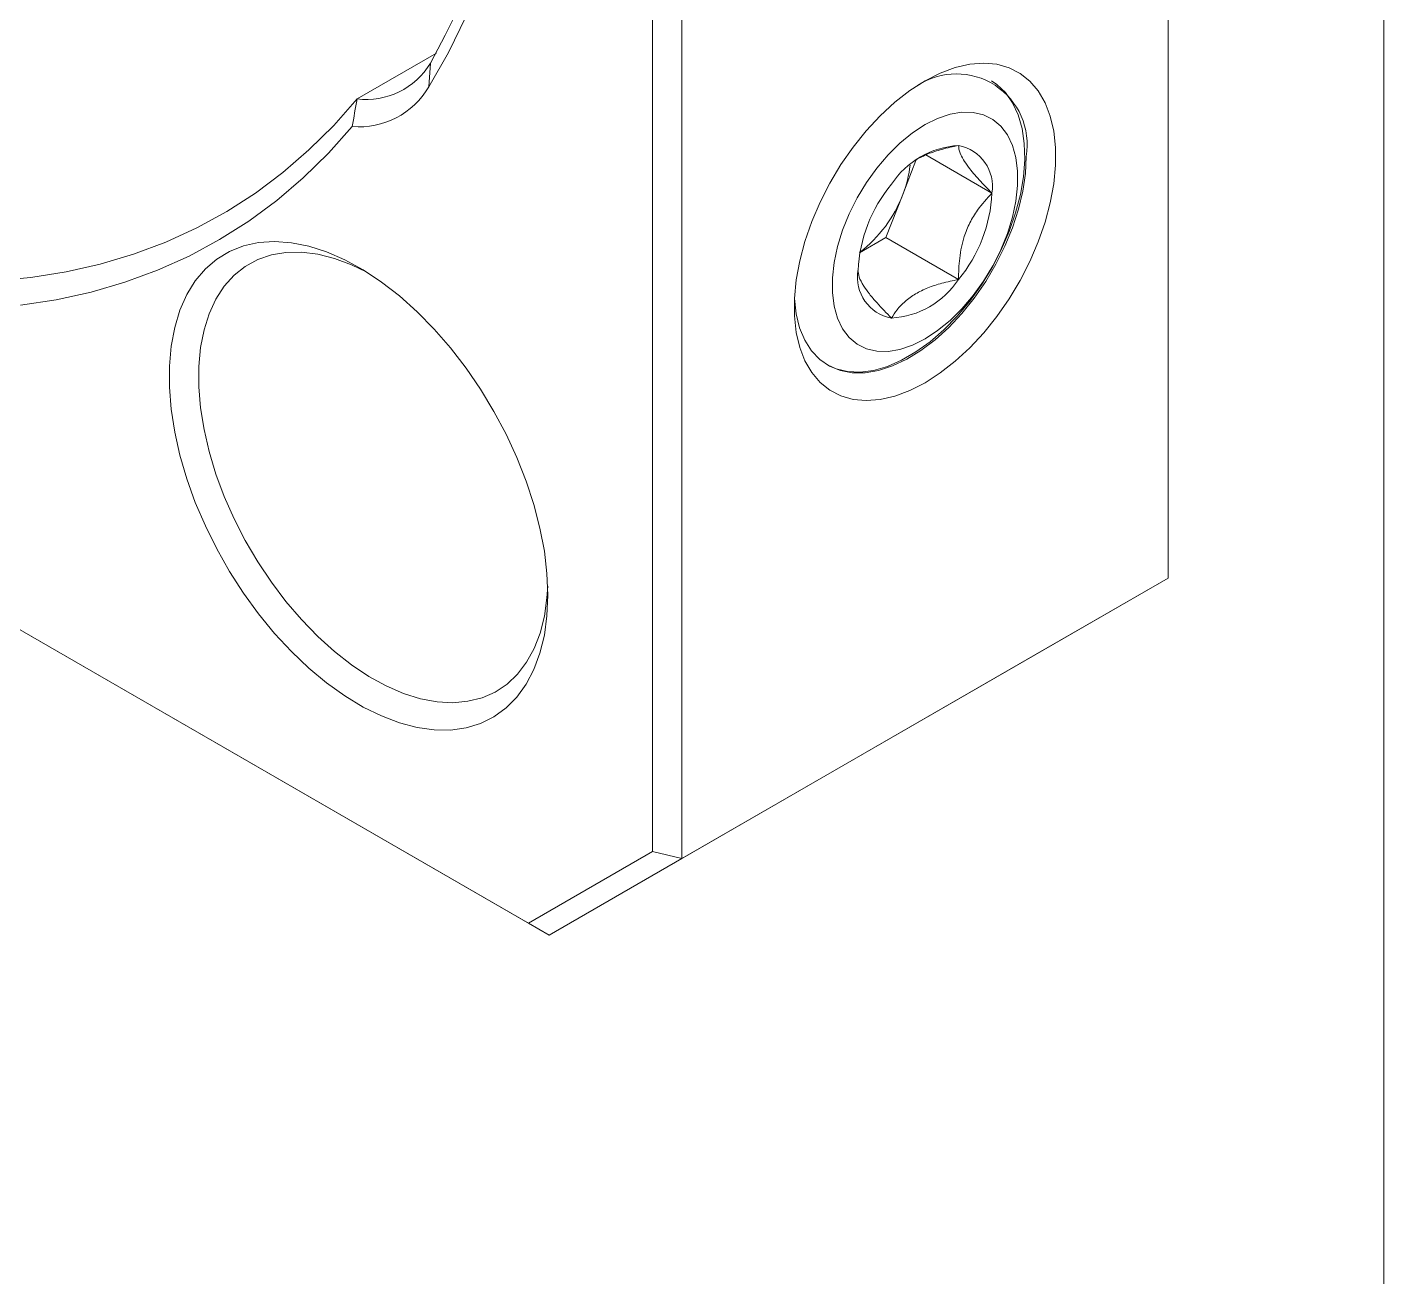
# Model space of a CAD drawing. Header units: millimetres. Extents: x 2 to 278, y 1 to 215.
# Drawn here: x 261.45 to 277.99, y 157.35 to 172.59 of the extents above; entities that cross this region are included whole.
import ezdxf

# ---------------------------------------------------------------- set-up
doc = ezdxf.new("R2010")
doc.units = ezdxf.units.MM

msp = doc.modelspace()

# ---------------------------------------------------------------- linework, layer by layer
at = {"color": 7, "linetype": 'Continuous', "lineweight": 18}
for p, q in [((277.989, 0.903), (277.989, 214.645)), ((275.359, 165.872), (275.359, 195.323)), ((269.432, 191.902), (269.432, 162.451)), ((269.073, 162.537), (269.073, 191.816)), ((242.207, 176.301), (267.562, 161.664)), ((267.816, 161.517), (242.312, 176.24)), ((266.44, 172.273), (265.473, 171.714)), ((266.347, 171.86), (266.367, 172.151)), ((272.406, 171.03), (273.212, 170.564)), ((272.124, 170.549), (272.285, 170.963)), ((271.92, 170.022), (272.124, 170.549)), ((271.599, 169.837), (271.92, 170.022)), ((271.92, 170.022), (272.804, 169.512)), ((269.432, 162.451), (275.359, 165.872)), ((273.743, 164.939), (275.359, 165.872)), ((267.816, 161.517), (273.743, 164.939)), ((267.562, 161.664), (269.073, 162.537)), ((269.432, 162.451), (267.816, 161.517)), ((269.073, 162.537), (269.432, 162.451)), ((267.562, 161.664), (267.816, 161.517))]:
    msp.add_line(p, q, dxfattribs=at)
at = {"color": 7, "linetype": 'Continuous', "lineweight": 18, "flags": 128}
for points in [[(266.347, 185.64), (266.586, 184.944), (266.804, 184.249), (267.002, 183.555), (267.179, 182.865), (267.334, 182.179), (267.468, 181.498), (267.58, 180.824), (267.669, 180.159), (267.737, 179.502), (267.782, 178.855), (267.804, 178.22), (267.804, 177.597), (267.782, 176.988), (267.737, 176.393), (267.669, 175.814), (267.58, 175.252), (267.468, 174.707), (267.334, 174.181), (267.179, 173.674), (267.002, 173.188), (266.804, 172.723), (266.586, 172.28), (266.347, 171.86)], [(272.396, 171.934), (272.581, 172.028), (272.763, 172.096), (272.941, 172.137), (273.111, 172.151), (273.272, 172.136), (273.42, 172.094), (273.555, 172.025), (273.674, 171.93), (273.776, 171.81), (273.859, 171.667), (273.923, 171.502), (273.965, 171.319), (273.987, 171.119), (273.987, 170.905), (273.965, 170.68), (273.923, 170.447), (273.859, 170.209), (273.776, 169.97), (273.674, 169.732), (273.555, 169.499), (273.42, 169.275), (273.272, 169.061), (273.111, 168.861), (272.941, 168.678), (272.763, 168.514), (272.581, 168.372), (272.396, 168.253), (272.211, 168.158), (272.028, 168.09), (271.851, 168.049), (271.68, 168.035), (271.52, 168.05), (271.371, 168.092), (271.236, 168.161), (271.117, 168.256), (271.015, 168.376), (270.932, 168.519), (270.869, 168.684), (270.826, 168.867), (270.805, 169.068), (270.805, 169.282), (270.826, 169.507), (270.869, 169.74), (270.932, 169.977), (271.015, 170.217), (271.117, 170.454), (271.236, 170.687), (271.371, 170.912), (271.52, 171.125), (271.68, 171.325), (271.851, 171.508), (272.028, 171.672), (272.211, 171.814), (272.396, 171.934)], [(273.207, 171.934), (273.272, 171.89), (273.377, 171.79), (273.464, 171.666), (273.532, 171.52), (273.579, 171.354), (273.606, 171.171), (273.611, 170.973), (273.595, 170.764), (273.558, 170.546), (273.5, 170.323), (273.422, 170.098), (273.326, 169.875), (273.213, 169.657), (273.084, 169.447), (272.942, 169.249), (272.789, 169.065), (272.626, 168.899), (272.458, 168.752), (272.285, 168.628), (272.111, 168.527), (271.938, 168.452), (271.769, 168.404), (271.607, 168.383), (271.453, 168.389), (271.311, 168.423), (271.207, 168.47)], [(261.055, 169.497), (261.495, 169.537), (261.925, 169.605), (262.343, 169.7), (262.748, 169.821), (263.141, 169.968), (263.52, 170.142), (263.884, 170.341), (264.234, 170.566), (264.568, 170.817), (264.887, 171.092), (265.188, 171.391), (265.473, 171.714), (265.473, 171.714)], [(272.396, 171.4), (272.55, 171.476), (272.701, 171.527), (272.846, 171.552), (272.984, 171.549), (273.11, 171.519), (273.223, 171.462), (273.32, 171.38), (273.4, 171.274), (273.462, 171.146), (273.503, 170.998), (273.524, 170.834), (273.524, 170.656), (273.503, 170.467), (273.462, 170.271), (273.4, 170.072), (273.32, 169.873), (273.223, 169.679), (273.11, 169.492), (272.984, 169.316), (272.846, 169.155), (272.701, 169.011), (272.55, 168.888), (272.396, 168.787), (272.242, 168.71), (272.09, 168.659), (271.945, 168.635), (271.808, 168.637), (271.682, 168.667), (271.569, 168.724), (271.471, 168.806), (271.391, 168.912), (271.33, 169.04), (271.288, 169.188), (271.267, 169.352), (271.267, 169.531), (271.288, 169.719), (271.33, 169.915), (271.391, 170.114), (271.471, 170.313), (271.569, 170.507), (271.682, 170.694), (271.808, 170.87), (271.945, 171.031), (272.09, 171.175), (272.242, 171.298), (272.396, 171.4)], [(265.415, 171.376), (265.125, 171.051), (264.817, 170.75), (264.493, 170.474), (264.153, 170.223), (263.798, 169.998), (263.427, 169.798), (263.042, 169.624), (262.643, 169.478), (262.231, 169.357), (261.807, 169.264), (261.371, 169.198)], [(270.805, 169.281), (270.826, 169.094), (270.868, 168.924), (270.931, 168.773), (271.014, 168.643), (271.114, 168.537), (271.232, 168.456), (271.364, 168.402), (271.509, 168.374), (271.665, 168.375), (271.829, 168.403), (271.999, 168.458), (272.173, 168.539), (272.347, 168.646), (272.519, 168.776), (272.686, 168.928), (272.846, 169.099), (272.997, 169.286), (273.136, 169.488), (273.261, 169.7), (273.37, 169.92), (273.462, 170.143), (273.535, 170.368), (273.588, 170.59), (273.62, 170.806), (273.63, 171.013)], [(267.799, 165.664), (267.788, 165.413), (267.756, 165.176), (267.702, 164.957), (267.628, 164.757), (267.534, 164.578), (267.421, 164.421), (267.29, 164.288), (267.142, 164.181), (266.979, 164.1), (266.802, 164.046), (266.612, 164.019), (266.413, 164.021), (266.204, 164.05), (265.989, 164.106), (265.769, 164.19), (265.547, 164.299), (265.324, 164.434), (265.102, 164.593), (264.885, 164.775), (264.672, 164.977), (264.468, 165.197), (264.273, 165.435), (264.09, 165.687), (263.919, 165.952), (263.763, 166.226), (263.624, 166.507), (263.501, 166.793), (263.398, 167.081), (263.314, 167.368), (263.25, 167.652), (263.207, 167.929), (263.186, 168.198), (263.186, 168.456), (263.207, 168.699), (263.25, 168.927), (263.314, 169.137), (263.398, 169.327), (263.501, 169.496), (263.624, 169.64), (263.763, 169.761), (263.919, 169.855), (264.09, 169.923), (264.273, 169.963), (264.468, 169.976), (264.672, 169.96), (264.885, 169.918), (265.102, 169.847), (265.324, 169.751), (265.547, 169.628), (265.769, 169.481), (265.989, 169.311), (266.204, 169.119), (266.413, 168.907), (266.612, 168.678), (266.802, 168.432), (266.979, 168.174), (267.142, 167.904), (267.29, 167.626), (267.421, 167.342), (267.534, 167.055), (267.628, 166.767), (267.702, 166.481), (267.756, 166.201), (267.788, 165.927), (267.799, 165.664)], [(265.583, 169.606), (265.406, 169.691), (265.197, 169.769), (264.993, 169.821), (264.795, 169.845), (264.606, 169.842), (264.428, 169.812), (264.262, 169.755), (264.11, 169.672), (263.974, 169.563), (263.854, 169.43), (263.753, 169.273), (263.67, 169.095), (263.608, 168.897), (263.566, 168.681), (263.545, 168.449), (263.545, 168.204), (263.566, 167.948), (263.608, 167.684), (263.67, 167.414), (263.753, 167.14), (263.854, 166.867), (263.974, 166.595), (264.11, 166.329), (264.262, 166.07), (264.428, 165.821), (264.606, 165.586), (264.795, 165.365), (264.993, 165.161), (265.197, 164.977), (265.406, 164.814), (265.617, 164.673), (265.829, 164.557), (266.04, 164.466), (266.247, 164.401), (266.448, 164.363), (266.641, 164.352), (266.825, 164.369), (266.997, 164.412), (267.156, 164.482), (267.301, 164.579), (267.429, 164.7), (267.54, 164.845), (267.632, 165.013), (267.704, 165.201), (267.757, 165.408), (267.788, 165.632), (267.797, 165.771)]]:
    msp.add_lwpolyline(points, dxfattribs=at)
at = {"color": 7, "linetype": 'Continuous', "lineweight": 18}
for centre, radius, start, end in [((256.318, 177.726), 11.492, 330.9777, 1.4212), ((265.587, 172.615), 0.908, 262.7706, 329.2746), ((272.778, 171.155), 0.864, 350.5521, 123.3414), ((265.493, 172.363), 0.991, 265.4365, 329.4355), ((272.867, 170.093), 1.054, 93.4295, 146.5651), ((272.711, 170.646), 0.508, 350.7481, 79.4532), ((270.859, 171.054), 1.363, 338.2261, 353.8016), ((273.35, 169.54), 1.772, 140.2279, 177.3607), ((270.644, 171.103), 1.581, 307.2159, 339.4707), ((271.442, 170.646), 1.772, 320.2279, 357.3607), ((272.08, 169.54), 0.508, 170.7481, 259.4532), ((271.924, 170.093), 1.054, 273.4295, 326.5651)]:
    msp.add_arc(centre, radius, start, end, dxfattribs=at)
msp.add_open_spline([(265.415, 171.376), (265.434, 171.488), (265.453, 171.601), (265.473, 171.714)], degree=3, dxfattribs=at)
for points, knots in [([(272.804, 171.145), (272.736, 171.131), (272.606, 171.103), (272.43, 171.046), (272.334, 170.997), (272.287, 170.972)], [0, 0, 0, 0, 0.360888, 0.686856, 1, 1, 1, 1]), ([(273.212, 170.564), (273.159, 170.619), (273.05, 170.73), (272.932, 170.869), (272.859, 170.976), (272.812, 171.069), (272.807, 171.116), (272.804, 171.145)], [0, 0, 0, 0, 0.216175, 0.4397399, 0.5933979, 0.7521915, 1, 1, 1, 1]), ([(272.804, 169.512), (272.806, 169.599), (272.811, 169.776), (272.86, 170.011), (272.94, 170.206), (273.05, 170.39), (273.151, 170.498), (273.212, 170.564)], [0, 0, 0, 0, 0.216175, 0.4397399, 0.5933979, 0.7521915, 1, 1, 1, 1]), ([(271.579, 169.622), (271.582, 169.597), (271.586, 169.546), (271.636, 169.447), (271.715, 169.336), (271.826, 169.206), (271.926, 169.103), (271.987, 169.041)], [0, 0, 0, 0, 0.216175, 0.43974, 0.593398, 0.752191, 1, 1, 1, 1]), ([(271.987, 169.041), (272.009, 169.075), (272.053, 169.146), (272.149, 169.247), (272.274, 169.339), (272.429, 169.412), (272.606, 169.471), (272.736, 169.498), (272.804, 169.512)], [0, 0, 0, 0, 0.155636, 0.324886, 0.493764, 0.656484, 0.819509, 1, 1, 1, 1])]:
    msp.add_open_spline(points, degree=3, knots=knots, dxfattribs=at)

doc.saveas('drawing.dxf')
